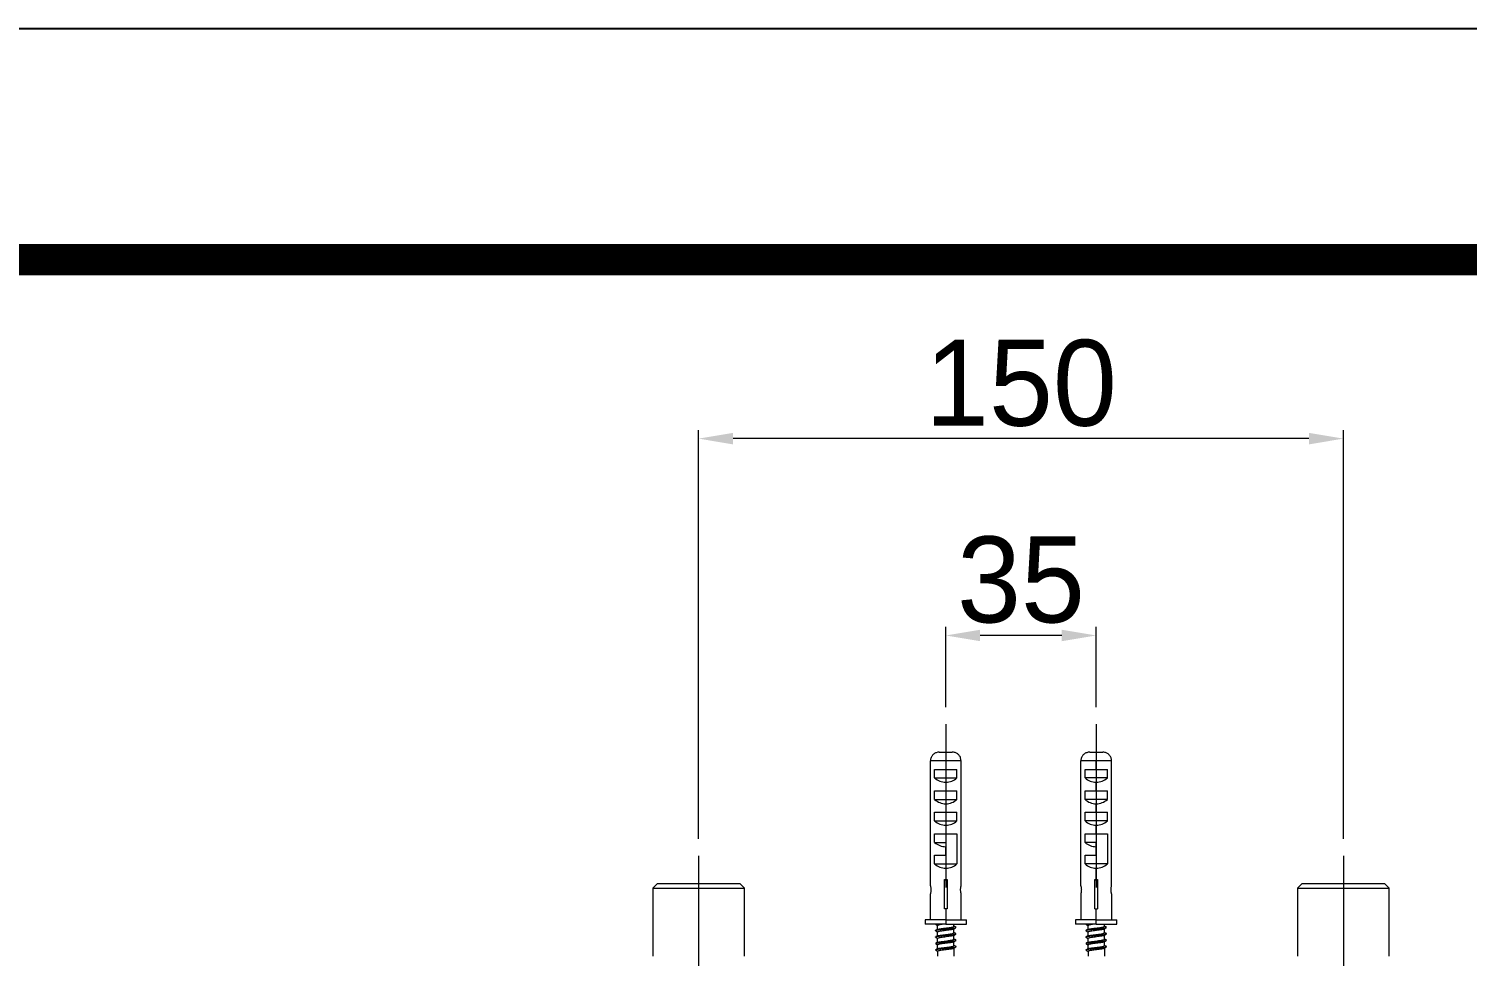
# Model space of a CAD drawing. Extents: x 8047 to 11207, y 0 to 2315.
# Drawn here: x 8962.4 to 9297.1, y 2099.1 to 2315 of the extents above; entities that cross this region are included whole.
import ezdxf

# ---------------------------------------------------------------- set-up
doc = ezdxf.new("R2010")
doc.units = 0
doc.header["$LTSCALE"] = 10
doc.header["$MEASUREMENT"] = 0
doc.header["$PDMODE"] = 3
doc.header["$PDSIZE"] = -10
doc.linetypes.add('CENTER2', pattern=[28.575, 19.05, -3.175, 3.175, -3.175])
doc.layers.get('0').update_dxf_attribs({"linetype": 'CONTINUOUS'})
doc.layers.get('DEFPOINTS').update_dxf_attribs({"linetype": 'CONTINUOUS'})
doc.layers.add('1', color=7, linetype='CONTINUOUS', true_color=0xffffff)
doc.layers.add('Cneter', color=1, linetype='CENTER2', lineweight=13)
doc.styles.add('Daelim Dimension', font='')
doc.styles.get('Daelim Dimension').set_extended_font_data('나눔고딕')
doc.dimstyles.new('DEFAULT', dxfattribs={"dimscale": 2, "dimtxt": 2, "dimasz": 2, "dimexe": 0, "dimexo": 2, "dimgap": 1, "dimtad": 1, "dimdec": 1, "dimzin": 9, "dimdsep": 46, "dimtxsty": 'Daelim Dimension', "dimcen": 0.5, "dimclrd": 252, "dimclre": 252, "dimclrt": 3, "dimadec": 1, "dimazin": 0, "dimtfac": 1, "dimtdec": 1, "dimtix": 1, "dimtmove": 0, "dimatfit": 3, "dimfxl": 1, "dimtolj": 1, "dimtzin": 1, "dimlwd": 9, "dimlwe": 9, "dimarcsym": 0})

# ---------------------------------------------------------------- blocks, each defined once
blk = doc.blocks.new('*D9')
at = {"color": 5, "lineweight": 9, "ltscale": 0.5, "transparency": 16777216}
for p, q in [((9175.75, 2157.14), (9175.75, 2175.81)), ((9210.75, 2157.14), (9210.75, 2175.81)), ((9202.75, 2173.81), (9183.75, 2173.81))]:
    blk.add_line(p, q, dxfattribs=at)
at = {"color": 5, "ltscale": 0.5, "transparency": 16777216}
for points in [[(9183.75, 2175.14), (9183.75, 2172.47), (9175.75, 2173.81)], [(9202.75, 2175.14), (9202.75, 2172.47), (9210.75, 2173.81)]]:
    blk.add_solid(points, dxfattribs=at)
at = {"layer": 'DEFPOINTS', "color": 0, "ltscale": 0.5, "transparency": 16777216}
for p in [(9175.75, 2173.81), (9175.75, 2153.14), (9210.75, 2153.14)]:
    blk.add_point(p, dxfattribs=at)
at = {"color": 7, "ltscale": 0.5, "transparency": 16777216, "insert": (9193.25, 2186.71), "char_height": 20, "attachment_point": 5, "style": 'Daelim Dimension'}
blk.add_mtext('\\A1;35', dxfattribs=at)
blk = doc.blocks.new('*D10')
at = {"color": 5, "lineweight": 9, "ltscale": 0.5, "transparency": 16777216}
for p, q in [((9118.25, 2126.49), (9118.25, 2221.63)), ((9260.25, 2219.63), (9126.25, 2219.63)), ((9268.25, 2126.49), (9268.25, 2221.63))]:
    blk.add_line(p, q, dxfattribs=at)
at = {"color": 5, "ltscale": 0.5, "transparency": 16777216}
for points in [[(9126.25, 2220.96), (9126.25, 2218.29), (9118.25, 2219.63)], [(9260.25, 2220.96), (9260.25, 2218.29), (9268.25, 2219.63)]]:
    blk.add_solid(points, dxfattribs=at)
at = {"layer": 'DEFPOINTS', "color": 0, "ltscale": 0.5, "transparency": 16777216}
for p in [(9118.25, 2219.63), (9118.25, 2122.49), (9268.25, 2122.49)]:
    blk.add_point(p, dxfattribs=at)
at = {"color": 7, "lineweight": 9, "ltscale": 0.5, "transparency": 16777216, "insert": (9193.25, 2232.49), "char_height": 20, "attachment_point": 5, "style": 'Daelim Dimension'}
blk.add_mtext('\\A1;150', dxfattribs=at)

msp = doc.modelspace()

# ---------------------------------------------------------------- linework, layer by layer
at = {"ltscale": 0.5}
msp.add_lwpolyline([(8047.42, 0), (11206.94, 0), (11206.94, 2315.04), (8047.42, 2315.04)], close=True, dxfattribs=at)
at = {"color": 5, "linetype": 'ByBlock', "lineweight": 200, "const_width": 7.28}
msp.add_lwpolyline([(8098.22, 99.13), (11155.82, 99.13), (11155.82, 2261.29), (8098.22, 2261.29)], close=True, dxfattribs=at)
at = {"layer": '1', "color": 7, "linetype": 'Continuous', "lineweight": 18}
for p, q in [((9174.23, 2146.64), (9177.27, 2146.64)), ((9209.23, 2146.64), (9212.27, 2146.64)), ((9172.18, 2115.5), (9172.18, 2144.64)), ((9173.16, 2142.64), (9175.75, 2142.64)), ((9173.16, 2140.64), (9173.16, 2142.64)), ((9175.75, 2142.64), (9178.34, 2142.64)), ((9178.34, 2140.64), (9178.34, 2142.64)), ((9179.31, 2115.5), (9179.31, 2144.64)), ((9207.18, 2115.5), (9207.18, 2144.64)), ((9208.16, 2142.64), (9210.75, 2142.64)), ((9208.16, 2140.64), (9208.16, 2142.64)), ((9210.75, 2142.64), (9213.34, 2142.64)), ((9213.34, 2140.64), (9213.34, 2142.64)), ((9214.31, 2115.5), (9214.31, 2144.64)), ((9173.16, 2140.64), (9178.34, 2140.64)), ((9213.34, 2140.64), (9208.16, 2140.64)), ((9173.16, 2137.64), (9175.75, 2137.64)), ((9173.16, 2135.64), (9173.16, 2137.64)), ((9173.16, 2135.64), (9178.34, 2135.64)), ((9175.75, 2137.64), (9178.34, 2137.64)), ((9178.34, 2135.64), (9178.34, 2137.64)), ((9208.16, 2137.64), (9210.75, 2137.64)), ((9208.16, 2135.64), (9208.16, 2137.64)), ((9213.34, 2135.64), (9208.16, 2135.64)), ((9210.75, 2137.64), (9213.34, 2137.64)), ((9213.34, 2135.64), (9213.34, 2137.64)), ((9173.16, 2132.64), (9175.75, 2132.64)), ((9173.16, 2130.64), (9173.16, 2132.64)), ((9175.75, 2132.64), (9178.34, 2132.64)), ((9178.34, 2130.64), (9178.34, 2132.64)), ((9208.16, 2132.64), (9210.75, 2132.64)), ((9208.16, 2130.64), (9208.16, 2132.64)), ((9210.75, 2132.64), (9213.34, 2132.64)), ((9213.34, 2130.64), (9213.34, 2132.64)), ((9173.16, 2130.64), (9178.34, 2130.64)), ((9213.34, 2130.64), (9208.16, 2130.64)), ((9173.16, 2127.64), (9175.75, 2127.64)), ((9173.16, 2125.64), (9173.16, 2127.64)), ((9173.16, 2125.64), (9175.75, 2125.64)), ((9175.75, 2127.64), (9178.34, 2127.64)), ((9175.75, 2125.64), (9175.75, 2124.64)), ((9178.34, 2127.64), (9178.34, 2120.64)), ((9208.16, 2127.64), (9210.75, 2127.64)), ((9208.16, 2125.64), (9208.16, 2127.64)), ((9210.75, 2125.64), (9208.16, 2125.64)), ((9210.75, 2127.64), (9213.34, 2127.64)), ((9210.75, 2124.64), (9210.75, 2125.64)), ((9213.34, 2127.64), (9213.34, 2120.64)), ((9173.16, 2122.64), (9175.75, 2122.64)), ((9173.16, 2120.64), (9173.16, 2122.64)), ((9175.75, 2122.64), (9175.75, 2124.64)), ((9208.16, 2122.64), (9210.75, 2122.64)), ((9208.16, 2120.64), (9208.16, 2122.64)), ((9210.75, 2122.64), (9210.75, 2124.64)), ((9173.16, 2120.64), (9178.34, 2120.64)), ((9213.34, 2120.64), (9208.16, 2120.64)), ((9108.6, 2115.99), (9107.6, 2114.99)), ((9127.9, 2115.99), (9108.6, 2115.99)), ((9128.9, 2114.99), (9127.9, 2115.99)), ((9175.45, 2110.14), (9175.45, 2117.01)), ((9176.05, 2117.01), (9176.05, 2110.14)), ((9210.45, 2110.14), (9210.45, 2117.01)), ((9211.05, 2117.01), (9211.05, 2110.14)), ((9258.6, 2115.99), (9257.6, 2114.99)), ((9277.9, 2115.99), (9258.6, 2115.99)), ((9278.9, 2114.99), (9277.9, 2115.99)), ((9107.6, 2114.99), (9107.6, 2099.14)), ((9107.6, 2114.99), (9118.25, 2114.99)), ((9118.25, 2114.99), (9128.9, 2114.99)), ((9128.9, 2099.14), (9128.9, 2114.99)), ((9172.15, 2113.65), (9172.15, 2107.64)), ((9179.35, 2107.64), (9179.35, 2113.65)), ((9207.15, 2113.65), (9207.15, 2107.64)), ((9214.35, 2107.64), (9214.35, 2113.65)), ((9257.6, 2114.99), (9257.6, 2099.14)), ((9257.6, 2114.99), (9268.25, 2114.99)), ((9268.25, 2114.99), (9278.9, 2114.99)), ((9278.9, 2099.14), (9278.9, 2114.99)), ((9176.05, 2110.14), (9175.45, 2110.14)), ((9210.45, 2110.14), (9211.05, 2110.14)), ((9170.95, 2107.64), (9170.95, 2106.64)), ((9175.75, 2107.64), (9170.95, 2107.64)), ((9175.75, 2106.64), (9170.95, 2106.64)), ((9173.86, 2105.36), (9173.86, 2106.27)), ((9175.75, 2107.64), (9180.55, 2107.64)), ((9175.75, 2106.64), (9180.55, 2106.64)), ((9177.64, 2106.07), (9177.64, 2106.64)), ((9177.64, 2104.57), (9177.64, 2105.52)), ((9180.55, 2106.64), (9180.55, 2107.64)), ((9205.95, 2107.64), (9205.95, 2106.64)), ((9210.75, 2107.64), (9205.95, 2107.64)), ((9210.75, 2106.64), (9205.95, 2106.64)), ((9208.86, 2105.36), (9208.86, 2106.27)), ((9210.75, 2107.64), (9215.55, 2107.64)), ((9210.75, 2106.64), (9215.55, 2106.64)), ((9212.64, 2106.07), (9212.64, 2106.64)), ((9212.64, 2104.57), (9212.64, 2105.52)), ((9215.55, 2106.64), (9215.55, 2107.64)), ((9173.86, 2103.86), (9173.86, 2104.77)), ((9173.86, 2102.36), (9173.86, 2103.27)), ((9173.86, 2100.85), (9173.86, 2101.77)), ((9177.64, 2103.07), (9177.64, 2104.02)), ((9177.64, 2101.57), (9177.64, 2102.52)), ((9208.86, 2103.86), (9208.86, 2104.77)), ((9208.86, 2102.36), (9208.86, 2103.27)), ((9208.86, 2100.85), (9208.86, 2101.77)), ((9212.64, 2103.07), (9212.64, 2104.02)), ((9212.64, 2101.57), (9212.64, 2102.52)), ((9173.86, 2100.27), (9173.86, 2099.14)), ((9177.64, 2101.02), (9177.64, 2099.14)), ((9208.86, 2100.27), (9208.86, 2099.14)), ((9212.64, 2101.02), (9212.64, 2099.14))]:
    msp.add_line(p, q, dxfattribs=at)
at = {"layer": '1', "color": 7, "linetype": 'Continuous', "lineweight": 13}
for p, q in [((9175.75, 2144.64), (9172.18, 2144.64)), ((9179.31, 2144.64), (9175.75, 2144.64)), ((9175.75, 2144.64), (9175.75, 2142.64)), ((9210.75, 2144.64), (9207.18, 2144.64)), ((9214.31, 2144.64), (9210.75, 2144.64)), ((9210.75, 2142.64), (9210.75, 2144.64)), ((9175.75, 2139.64), (9175.75, 2137.64)), ((9210.75, 2137.64), (9210.75, 2139.64)), ((9175.75, 2134.64), (9175.75, 2132.64)), ((9210.75, 2132.64), (9210.75, 2134.64)), ((9175.75, 2129.64), (9175.75, 2127.64)), ((9210.75, 2127.64), (9210.75, 2129.64)), ((9175.75, 2119.64), (9175.75, 2116.94)), ((9210.75, 2116.94), (9210.75, 2119.64)), ((9175.75, 2110.14), (9175.75, 2107.64)), ((9210.75, 2107.64), (9210.75, 2110.14)), ((9175.75, 2107.64), (9175.75, 2106.64)), ((9210.75, 2106.64), (9210.75, 2107.64))]:
    msp.add_line(p, q, dxfattribs=at)
at = {"layer": '1', "color": 7, "linetype": 'Continuous', "lineweight": 18}
for centre, major_axis, start_param, end_param in [((9175.75, 2142.91), (3.6, 0), 3.90924, 4.712389), ((9175.75, 2142.91), (-3.6, 0), 1.570796, 2.373945), ((9210.75, 2142.91), (3.6, 0), 3.90924, 4.712389), ((9210.75, 2142.91), (-3.6, 0), 1.570796, 2.373945), ((9175.75, 2137.91), (-3.6, 0), 0.767648, 1.570796), ((9175.75, 2137.91), (3.6, 0), 4.712389, 5.515538), ((9210.75, 2137.91), (-3.6, 0), 0.767648, 1.570796), ((9210.75, 2137.91), (3.6, 0), 4.712389, 5.515538), ((9175.75, 2132.91), (3.6, 0), 3.90924, 4.712389), ((9175.75, 2132.91), (-3.6, 0), 1.570796, 2.373945), ((9210.75, 2132.91), (3.6, 0), 3.90924, 4.712389), ((9210.75, 2132.91), (-3.6, 0), 1.570796, 2.373945), ((9175.75, 2127.91), (-3.6, 0), 0.767648, 1.570796), ((9210.75, 2127.91), (3.6, 0), 3.90924, 4.712389), ((9175.75, 2122.91), (-3.6, 0), 0.767648, 1.570796), ((9175.75, 2122.91), (-3.6, 0), 1.570796, 2.373945), ((9210.75, 2122.91), (3.6, 0), 3.90924, 4.712389), ((9210.75, 2122.91), (-3.6, 0), 1.570796, 2.373945)]:
    msp.add_ellipse(centre, major_axis=major_axis, ratio=0.909091, start_param=start_param, end_param=end_param, dxfattribs=at)
for points, knots in [([(9174.23, 2146.64), (9173.99, 2146.64), (9173.76, 2146.6), (9173.31, 2146.45), (9173.1, 2146.33), (9172.74, 2146.04), (9172.59, 2145.86), (9172.36, 2145.48), (9172.27, 2145.26), (9172.2, 2144.91), (9172.18, 2144.77), (9172.18, 2144.64)], [0, 0, 0, 0, 0.222179, 0.222179, 0.444896, 0.444896, 0.660359, 0.660359, 0.872339, 0.872339, 1, 1, 1, 1]), ([(9179.31, 2144.64), (9179.31, 2144.86), (9179.28, 2145.08), (9179.13, 2145.5), (9179.02, 2145.7), (9178.74, 2146.05), (9178.57, 2146.2), (9178.19, 2146.44), (9177.98, 2146.53), (9177.6, 2146.62), (9177.43, 2146.64), (9177.27, 2146.64)], [0, 0, 0, 0, 0.210475, 0.210475, 0.420919, 0.420919, 0.631855, 0.631855, 0.844512, 0.844512, 1, 1, 1, 1]), ([(9209.23, 2146.64), (9208.99, 2146.64), (9208.76, 2146.6), (9208.31, 2146.45), (9208.1, 2146.33), (9207.74, 2146.04), (9207.59, 2145.86), (9207.36, 2145.48), (9207.27, 2145.26), (9207.2, 2144.91), (9207.18, 2144.77), (9207.18, 2144.64)], [0, 0, 0, 0, 0.222179, 0.222179, 0.444896, 0.444896, 0.660359, 0.660359, 0.872339, 0.872339, 1, 1, 1, 1]), ([(9214.31, 2144.64), (9214.31, 2144.86), (9214.28, 2145.08), (9214.13, 2145.5), (9214.02, 2145.7), (9213.74, 2146.05), (9213.57, 2146.2), (9213.19, 2146.44), (9212.98, 2146.53), (9212.6, 2146.62), (9212.43, 2146.64), (9212.27, 2146.64)], [0, 0, 0, 0, 0.210475, 0.210475, 0.420919, 0.420919, 0.631855, 0.631855, 0.844512, 0.844512, 1, 1, 1, 1]), ([(9172.18, 2115.5), (9172.2, 2115.45), (9172.21, 2115.37), (9172.25, 2115.2), (9172.26, 2115.1), (9172.28, 2114.89), (9172.29, 2114.78), (9172.29, 2114.56), (9172.29, 2114.45), (9172.27, 2114.24), (9172.26, 2114.14), (9172.23, 2113.96), (9172.21, 2113.88), (9172.18, 2113.75), (9172.17, 2113.7), (9172.15, 2113.65), (9172.15, 2113.64), (9172.15, 2113.64)], [0, 0, 0, 0, 0.130372, 0.130372, 0.260778, 0.260778, 0.390104, 0.390104, 0.5147, 0.5147, 0.638474, 0.638474, 0.766412, 0.766412, 0.897176, 0.897176, 1, 1, 1, 1]), ([(9179.35, 2113.64), (9179.35, 2113.64), (9179.35, 2113.64), (9179.35, 2113.65), (9179.34, 2113.67), (9179.32, 2113.75), (9179.3, 2113.81), (9179.27, 2113.96), (9179.26, 2114.04), (9179.23, 2114.24), (9179.22, 2114.35), (9179.21, 2114.57), (9179.21, 2114.68), (9179.22, 2114.9), (9179.23, 2115), (9179.25, 2115.2), (9179.27, 2115.28), (9179.29, 2115.41), (9179.3, 2115.46), (9179.31, 2115.5)], [0, 0, 0, 0, 0.025111, 0.025111, 0.149041, 0.149041, 0.273737, 0.273737, 0.402646, 0.402646, 0.533133, 0.533133, 0.659652, 0.659652, 0.782891, 0.782891, 0.908576, 0.908576, 1, 1, 1, 1]), ([(9207.18, 2115.5), (9207.2, 2115.45), (9207.21, 2115.37), (9207.25, 2115.2), (9207.26, 2115.1), (9207.28, 2114.89), (9207.29, 2114.78), (9207.29, 2114.56), (9207.29, 2114.45), (9207.27, 2114.24), (9207.26, 2114.14), (9207.23, 2113.96), (9207.21, 2113.88), (9207.18, 2113.75), (9207.17, 2113.7), (9207.15, 2113.65), (9207.15, 2113.64), (9207.15, 2113.64)], [0, 0, 0, 0, 0.130372, 0.130372, 0.260778, 0.260778, 0.390104, 0.390104, 0.5147, 0.5147, 0.638474, 0.638474, 0.766412, 0.766412, 0.897176, 0.897176, 1, 1, 1, 1]), ([(9214.35, 2113.64), (9214.35, 2113.64), (9214.35, 2113.64), (9214.35, 2113.65), (9214.34, 2113.67), (9214.32, 2113.75), (9214.3, 2113.81), (9214.27, 2113.96), (9214.26, 2114.04), (9214.23, 2114.24), (9214.22, 2114.35), (9214.21, 2114.57), (9214.21, 2114.68), (9214.22, 2114.9), (9214.23, 2115), (9214.25, 2115.2), (9214.27, 2115.28), (9214.29, 2115.41), (9214.3, 2115.46), (9214.31, 2115.5)], [0, 0, 0, 0, 0.025111, 0.025111, 0.149041, 0.149041, 0.273737, 0.273737, 0.402646, 0.402646, 0.533133, 0.533133, 0.659652, 0.659652, 0.782891, 0.782891, 0.908576, 0.908576, 1, 1, 1, 1]), ([(9173.38, 2105.08), (9173.33, 2105.11), (9173.37, 2105.2), (9174.05, 2105.32), (9174.85, 2105.4), (9175.19, 2105.44)], [0, 0, 0, 0, 0.272869, 0.704067, 1, 1, 1, 1]), ([(9175.68, 2106.64), (9175.62, 2106.63), (9175.56, 2106.62), (9175.29, 2106.59), (9175.08, 2106.56), (9174.7, 2106.51), (9174.53, 2106.48), (9174.24, 2106.43), (9174.11, 2106.4), (9173.94, 2106.35), (9173.88, 2106.32), (9173.86, 2106.28), (9173.86, 2106.28), (9173.86, 2106.27)], [0, 0, 0, 0, 0.059501, 0.059501, 0.281485, 0.281485, 0.503475, 0.503475, 0.725475, 0.725475, 0.947454, 0.947454, 1, 1, 1, 1]), ([(9175.31, 2105.09), (9175.1, 2105.06), (9174.9, 2105.04), (9174.54, 2104.98), (9174.38, 2104.96), (9174.12, 2104.9), (9174.02, 2104.87), (9173.89, 2104.82), (9173.86, 2104.8), (9173.86, 2104.77)], [0, 0, 0, 0, 0.254461, 0.254461, 0.508979, 0.508979, 0.763453, 0.763453, 1, 1, 1, 1]), ([(9173.95, 2105.4), (9173.96, 2105.4), (9173.96, 2105.4), (9174.04, 2105.43), (9174.15, 2105.46), (9174.41, 2105.51), (9174.58, 2105.54), (9174.93, 2105.59), (9175.12, 2105.62), (9175.31, 2105.64)], [0, 0, 0, 0, 0.030105, 0.030105, 0.361256, 0.361256, 0.692357, 0.692357, 1, 1, 1, 1]), ([(9175.19, 2105.44), (9175.54, 2105.47), (9176.43, 2105.56), (9177.62, 2105.69), (9178.04, 2105.78), (9178.12, 2105.83)], [0, 0, 0, 0, 0.268829, 0.660533, 1, 1, 1, 1]), ([(9175.31, 2105.64), (9175.52, 2105.67), (9175.74, 2105.7), (9176.16, 2105.75), (9176.37, 2105.78), (9176.76, 2105.83), (9176.93, 2105.86), (9177.24, 2105.91), (9177.36, 2105.94), (9177.55, 2105.99), (9177.61, 2106.02), (9177.63, 2106.06), (9177.64, 2106.06), (9177.64, 2106.07)], [0, 0, 0, 0, 0.188476, 0.188476, 0.376983, 0.376983, 0.565472, 0.565472, 0.753985, 0.753985, 0.942472, 0.942472, 1, 1, 1, 1]), ([(9177.6, 2105.48), (9177.59, 2105.46), (9177.56, 2105.45), (9177.46, 2105.41), (9177.35, 2105.39), (9177.08, 2105.33), (9176.92, 2105.31), (9176.56, 2105.25), (9176.35, 2105.22), (9175.94, 2105.17), (9175.72, 2105.14), (9175.44, 2105.11), (9175.37, 2105.1), (9175.31, 2105.09)], [0, 0, 0, 0, 0.09432, 0.09432, 0.304658, 0.304658, 0.515055, 0.515055, 0.725384, 0.725384, 0.935787, 0.935787, 1, 1, 1, 1]), ([(9208.38, 2105.08), (9208.33, 2105.11), (9208.37, 2105.2), (9209.05, 2105.32), (9209.85, 2105.4), (9210.19, 2105.44)], [0, 0, 0, 0, 0.272869, 0.704067, 1, 1, 1, 1]), ([(9210.68, 2106.64), (9210.62, 2106.63), (9210.56, 2106.62), (9210.29, 2106.59), (9210.08, 2106.56), (9209.7, 2106.51), (9209.53, 2106.48), (9209.24, 2106.43), (9209.11, 2106.4), (9208.94, 2106.35), (9208.88, 2106.32), (9208.86, 2106.28), (9208.86, 2106.28), (9208.86, 2106.27)], [0, 0, 0, 0, 0.059501, 0.059501, 0.281485, 0.281485, 0.503475, 0.503475, 0.725475, 0.725475, 0.947454, 0.947454, 1, 1, 1, 1]), ([(9210.31, 2105.09), (9210.1, 2105.06), (9209.9, 2105.04), (9209.54, 2104.98), (9209.38, 2104.96), (9209.12, 2104.9), (9209.02, 2104.87), (9208.89, 2104.82), (9208.86, 2104.8), (9208.86, 2104.77)], [0, 0, 0, 0, 0.254461, 0.254461, 0.508979, 0.508979, 0.763453, 0.763453, 1, 1, 1, 1]), ([(9208.95, 2105.4), (9208.96, 2105.4), (9208.96, 2105.4), (9209.04, 2105.43), (9209.15, 2105.46), (9209.41, 2105.51), (9209.58, 2105.54), (9209.93, 2105.59), (9210.12, 2105.62), (9210.31, 2105.64)], [0, 0, 0, 0, 0.030105, 0.030105, 0.361256, 0.361256, 0.692357, 0.692357, 1, 1, 1, 1]), ([(9210.19, 2105.44), (9210.54, 2105.47), (9211.43, 2105.56), (9212.62, 2105.69), (9213.04, 2105.78), (9213.12, 2105.83)], [0, 0, 0, 0, 0.268829, 0.660533, 1, 1, 1, 1]), ([(9210.31, 2105.64), (9210.52, 2105.67), (9210.74, 2105.7), (9211.16, 2105.75), (9211.37, 2105.78), (9211.76, 2105.83), (9211.93, 2105.86), (9212.24, 2105.91), (9212.36, 2105.94), (9212.55, 2105.99), (9212.61, 2106.02), (9212.63, 2106.06), (9212.64, 2106.06), (9212.64, 2106.07)], [0, 0, 0, 0, 0.188476, 0.188476, 0.376983, 0.376983, 0.565472, 0.565472, 0.753985, 0.753985, 0.942472, 0.942472, 1, 1, 1, 1]), ([(9212.6, 2105.48), (9212.59, 2105.46), (9212.56, 2105.45), (9212.46, 2105.41), (9212.35, 2105.39), (9212.08, 2105.33), (9211.92, 2105.31), (9211.56, 2105.25), (9211.35, 2105.22), (9210.94, 2105.17), (9210.72, 2105.14), (9210.44, 2105.11), (9210.37, 2105.1), (9210.31, 2105.09)], [0, 0, 0, 0, 0.09432, 0.09432, 0.304658, 0.304658, 0.515055, 0.515055, 0.725384, 0.725384, 0.935787, 0.935787, 1, 1, 1, 1]), ([(9173.38, 2102.08), (9173.36, 2102.09), (9173.35, 2102.1), (9173.35, 2102.12), (9173.35, 2102.12)], [0, 0, 0, 0, 0.574011, 1, 1, 1, 1]), ([(9173.43, 2103.68), (9173.53, 2103.72), (9173.98, 2103.81), (9175.28, 2103.95), (9176.89, 2104.1), (9178.04, 2104.26), (9178.21, 2104.37), (9178.08, 2104.42), (9178.07, 2104.43)], [0, 0, 0, 0, 0.152693, 0.357492, 0.56229, 0.767088, 0.971887, 1, 1, 1, 1]), ([(9173.43, 2102.18), (9173.5, 2102.21), (9173.83, 2102.28), (9174.9, 2102.41), (9176.53, 2102.57), (9177.84, 2102.72), (9178.22, 2102.84), (9178.12, 2102.91), (9178.07, 2102.93)], [0, 0, 0, 0, 0.10499, 0.309747, 0.514505, 0.719262, 0.924019, 1, 1, 1, 1]), ([(9177.61, 2103.98), (9177.59, 2103.97), (9177.56, 2103.95), (9177.46, 2103.91), (9177.35, 2103.89), (9177.08, 2103.83), (9176.92, 2103.8), (9176.56, 2103.75), (9176.35, 2103.72), (9175.94, 2103.67), (9175.72, 2103.64), (9175.29, 2103.59), (9175.08, 2103.56), (9174.7, 2103.51), (9174.53, 2103.48), (9174.23, 2103.43), (9174.11, 2103.4), (9173.94, 2103.35), (9173.88, 2103.32), (9173.86, 2103.28), (9173.86, 2103.28), (9173.86, 2103.27)], [0, 0, 0, 0, 0.054084, 0.054084, 0.168931, 0.168931, 0.283771, 0.283771, 0.398626, 0.398626, 0.513461, 0.513461, 0.628324, 0.628324, 0.743155, 0.743155, 0.858022, 0.858022, 0.97285, 0.97285, 1, 1, 1, 1]), ([(9177.61, 2102.48), (9177.59, 2102.47), (9177.56, 2102.45), (9177.46, 2102.41), (9177.35, 2102.39), (9177.08, 2102.33), (9176.92, 2102.31), (9176.56, 2102.25), (9176.35, 2102.22), (9175.94, 2102.17), (9175.72, 2102.14), (9175.29, 2102.09), (9175.08, 2102.06), (9174.7, 2102.01), (9174.53, 2101.98), (9174.24, 2101.93), (9174.11, 2101.9), (9173.94, 2101.85), (9173.88, 2101.82), (9173.86, 2101.78), (9173.86, 2101.78), (9173.86, 2101.77)], [0, 0, 0, 0, 0.054868, 0.054868, 0.169599, 0.169599, 0.284364, 0.284364, 0.399096, 0.399096, 0.513857, 0.513857, 0.628593, 0.628593, 0.743348, 0.743348, 0.85809, 0.85809, 0.972839, 0.972839, 1, 1, 1, 1]), ([(9173.95, 2103.9), (9173.96, 2103.9), (9173.96, 2103.9), (9174.04, 2103.93), (9174.15, 2103.96), (9174.41, 2104.01), (9174.58, 2104.04), (9174.94, 2104.09), (9175.15, 2104.12), (9175.56, 2104.17), (9175.78, 2104.2), (9176.2, 2104.26), (9176.41, 2104.28), (9176.79, 2104.34), (9176.97, 2104.36), (9177.26, 2104.42), (9177.39, 2104.45), (9177.56, 2104.5), (9177.61, 2104.53), (9177.64, 2104.56), (9177.64, 2104.57), (9177.64, 2104.57)], [0, 0, 0, 0, 0.011256, 0.011256, 0.131301, 0.131301, 0.251361, 0.251361, 0.371404, 0.371404, 0.491467, 0.491467, 0.611508, 0.611508, 0.731571, 0.731571, 0.85161, 0.85161, 0.971672, 0.971672, 1, 1, 1, 1]), ([(9173.95, 2102.4), (9173.95, 2102.4), (9173.96, 2102.4), (9174.04, 2102.43), (9174.15, 2102.46), (9174.41, 2102.51), (9174.58, 2102.54), (9174.94, 2102.59), (9175.15, 2102.62), (9175.56, 2102.67), (9175.78, 2102.7), (9176.2, 2102.76), (9176.41, 2102.78), (9176.79, 2102.84), (9176.97, 2102.86), (9177.26, 2102.92), (9177.39, 2102.95), (9177.56, 2103), (9177.61, 2103.03), (9177.64, 2103.06), (9177.64, 2103.07), (9177.64, 2103.07)], [0, 0, 0, 0, 0.012148, 0.012148, 0.132076, 0.132076, 0.252025, 0.252025, 0.371955, 0.371955, 0.491901, 0.491901, 0.611835, 0.611835, 0.731777, 0.731777, 0.851716, 0.851716, 0.971654, 0.971654, 1, 1, 1, 1]), ([(9208.38, 2102.08), (9208.36, 2102.09), (9208.35, 2102.1), (9208.35, 2102.12), (9208.35, 2102.12)], [0, 0, 0, 0, 0.574011, 1, 1, 1, 1]), ([(9208.43, 2103.68), (9208.53, 2103.72), (9208.98, 2103.81), (9210.28, 2103.95), (9211.89, 2104.1), (9212.85, 2104.23), (9213.08, 2104.31), (9213.12, 2104.33)], [0, 0, 0, 0, 0.176141, 0.412388, 0.648636, 0.884883, 1, 1, 1, 1]), ([(9208.43, 2102.18), (9208.5, 2102.21), (9208.83, 2102.28), (9209.9, 2102.41), (9211.53, 2102.57), (9212.84, 2102.72), (9213.22, 2102.84), (9213.12, 2102.91), (9213.07, 2102.93)], [0, 0, 0, 0, 0.10499, 0.309747, 0.514505, 0.719262, 0.924019, 1, 1, 1, 1]), ([(9212.61, 2103.98), (9212.59, 2103.97), (9212.56, 2103.95), (9212.46, 2103.91), (9212.35, 2103.89), (9212.08, 2103.83), (9211.92, 2103.8), (9211.56, 2103.75), (9211.35, 2103.72), (9210.94, 2103.67), (9210.72, 2103.64), (9210.29, 2103.59), (9210.08, 2103.56), (9209.7, 2103.51), (9209.53, 2103.48), (9209.23, 2103.43), (9209.11, 2103.4), (9208.94, 2103.35), (9208.88, 2103.32), (9208.86, 2103.28), (9208.86, 2103.28), (9208.86, 2103.27)], [0, 0, 0, 0, 0.054084, 0.054084, 0.168931, 0.168931, 0.283771, 0.283771, 0.398626, 0.398626, 0.513461, 0.513461, 0.628324, 0.628324, 0.743155, 0.743155, 0.858022, 0.858022, 0.97285, 0.97285, 1, 1, 1, 1]), ([(9212.61, 2102.48), (9212.59, 2102.47), (9212.56, 2102.45), (9212.46, 2102.41), (9212.35, 2102.39), (9212.08, 2102.33), (9211.92, 2102.31), (9211.56, 2102.25), (9211.35, 2102.22), (9210.94, 2102.17), (9210.72, 2102.14), (9210.29, 2102.09), (9210.08, 2102.06), (9209.7, 2102.01), (9209.53, 2101.98), (9209.24, 2101.93), (9209.11, 2101.9), (9208.94, 2101.85), (9208.88, 2101.82), (9208.86, 2101.78), (9208.86, 2101.78), (9208.86, 2101.77)], [0, 0, 0, 0, 0.054868, 0.054868, 0.169599, 0.169599, 0.284364, 0.284364, 0.399096, 0.399096, 0.513857, 0.513857, 0.628593, 0.628593, 0.743348, 0.743348, 0.85809, 0.85809, 0.972839, 0.972839, 1, 1, 1, 1]), ([(9208.95, 2103.9), (9208.96, 2103.9), (9208.96, 2103.9), (9209.04, 2103.93), (9209.15, 2103.96), (9209.41, 2104.01), (9209.58, 2104.04), (9209.94, 2104.09), (9210.15, 2104.12), (9210.56, 2104.17), (9210.78, 2104.2), (9211.2, 2104.26), (9211.41, 2104.28), (9211.79, 2104.34), (9211.97, 2104.36), (9212.26, 2104.42), (9212.39, 2104.45), (9212.56, 2104.5), (9212.61, 2104.53), (9212.64, 2104.56), (9212.64, 2104.57), (9212.64, 2104.57)], [0, 0, 0, 0, 0.011256, 0.011256, 0.131301, 0.131301, 0.251361, 0.251361, 0.371404, 0.371404, 0.491467, 0.491467, 0.611508, 0.611508, 0.731571, 0.731571, 0.85161, 0.85161, 0.971672, 0.971672, 1, 1, 1, 1]), ([(9208.95, 2102.4), (9208.95, 2102.4), (9208.96, 2102.4), (9209.04, 2102.43), (9209.15, 2102.46), (9209.41, 2102.51), (9209.58, 2102.54), (9209.94, 2102.59), (9210.15, 2102.62), (9210.56, 2102.67), (9210.78, 2102.7), (9211.2, 2102.76), (9211.41, 2102.78), (9211.79, 2102.84), (9211.97, 2102.86), (9212.26, 2102.92), (9212.39, 2102.95), (9212.56, 2103), (9212.61, 2103.03), (9212.64, 2103.06), (9212.64, 2103.07), (9212.64, 2103.07)], [0, 0, 0, 0, 0.012148, 0.012148, 0.132076, 0.132076, 0.252025, 0.252025, 0.371955, 0.371955, 0.491901, 0.491901, 0.611835, 0.611835, 0.731777, 0.731777, 0.851716, 0.851716, 0.971654, 0.971654, 1, 1, 1, 1]), ([(9213.14, 2104.38), (9213.14, 2104.39), (9213.12, 2104.41), (9213.08, 2104.42), (9213.07, 2104.43)], [0, 0, 0, 0, 0.561759, 1, 1, 1, 1]), ([(9173.35, 2100.62), (9173.35, 2100.65), (9173.54, 2100.74), (9174.55, 2100.88), (9176.15, 2101.03), (9177.6, 2101.18), (9178.21, 2101.32), (9178.15, 2101.4), (9178.07, 2101.43)], [0, 0, 0, 0, 0.129731, 0.31876, 0.507788, 0.696817, 0.885845, 1, 1, 1, 1]), ([(9173.86, 2100.82), (9173.86, 2100.85), (9173.9, 2100.88), (9174.04, 2100.93), (9174.15, 2100.96), (9174.41, 2101.01), (9174.58, 2101.04), (9174.94, 2101.09), (9175.15, 2101.12), (9175.56, 2101.17), (9175.78, 2101.2), (9176.2, 2101.26), (9176.41, 2101.28), (9176.79, 2101.34), (9176.97, 2101.36), (9177.26, 2101.42), (9177.39, 2101.44), (9177.56, 2101.5), (9177.61, 2101.53), (9177.64, 2101.56), (9177.64, 2101.57), (9177.64, 2101.57)], [0, 0, 0, 0, 0.108259, 0.108259, 0.216535, 0.216535, 0.324802, 0.324802, 0.433082, 0.433082, 0.541347, 0.541347, 0.649629, 0.649629, 0.757892, 0.757892, 0.866175, 0.866175, 0.974436, 0.974436, 1, 1, 1, 1]), ([(9177.61, 2100.98), (9177.59, 2100.97), (9177.56, 2100.95), (9177.46, 2100.91), (9177.35, 2100.89), (9177.08, 2100.83), (9176.92, 2100.8), (9176.56, 2100.75), (9176.35, 2100.72), (9175.94, 2100.67), (9175.72, 2100.64), (9175.29, 2100.59), (9175.08, 2100.56), (9174.7, 2100.51), (9174.53, 2100.48), (9174.23, 2100.43), (9174.11, 2100.4), (9173.94, 2100.34), (9173.88, 2100.32), (9173.86, 2100.28), (9173.86, 2100.28), (9173.86, 2100.27)], [0, 0, 0, 0, 0.054637, 0.054637, 0.169412, 0.169412, 0.284203, 0.284203, 0.398973, 0.398973, 0.513772, 0.513772, 0.628539, 0.628539, 0.743342, 0.743342, 0.858104, 0.858104, 0.972907, 0.972907, 1, 1, 1, 1]), ([(9208.35, 2100.62), (9208.35, 2100.65), (9208.54, 2100.74), (9209.55, 2100.88), (9211.15, 2101.03), (9212.6, 2101.18), (9213.21, 2101.32), (9213.15, 2101.4), (9213.07, 2101.43)], [0, 0, 0, 0, 0.129731, 0.31876, 0.507788, 0.696817, 0.885845, 1, 1, 1, 1]), ([(9208.86, 2100.82), (9208.86, 2100.85), (9208.9, 2100.88), (9209.04, 2100.93), (9209.15, 2100.96), (9209.41, 2101.01), (9209.58, 2101.04), (9209.94, 2101.09), (9210.15, 2101.12), (9210.56, 2101.17), (9210.78, 2101.2), (9211.2, 2101.26), (9211.41, 2101.28), (9211.79, 2101.34), (9211.97, 2101.36), (9212.26, 2101.42), (9212.39, 2101.44), (9212.56, 2101.5), (9212.61, 2101.53), (9212.64, 2101.56), (9212.64, 2101.57), (9212.64, 2101.57)], [0, 0, 0, 0, 0.108259, 0.108259, 0.216535, 0.216535, 0.324802, 0.324802, 0.433082, 0.433082, 0.541347, 0.541347, 0.649629, 0.649629, 0.757892, 0.757892, 0.866175, 0.866175, 0.974436, 0.974436, 1, 1, 1, 1]), ([(9212.61, 2100.98), (9212.59, 2100.97), (9212.56, 2100.95), (9212.46, 2100.91), (9212.35, 2100.89), (9212.08, 2100.83), (9211.92, 2100.8), (9211.56, 2100.75), (9211.35, 2100.72), (9210.94, 2100.67), (9210.72, 2100.64), (9210.29, 2100.59), (9210.08, 2100.56), (9209.7, 2100.51), (9209.53, 2100.48), (9209.23, 2100.43), (9209.11, 2100.4), (9208.94, 2100.34), (9208.88, 2100.32), (9208.86, 2100.28), (9208.86, 2100.28), (9208.86, 2100.27)], [0, 0, 0, 0, 0.054637, 0.054637, 0.169412, 0.169412, 0.284203, 0.284203, 0.398973, 0.398973, 0.513772, 0.513772, 0.628539, 0.628539, 0.743342, 0.743342, 0.858104, 0.858104, 0.972907, 0.972907, 1, 1, 1, 1])]:
    msp.add_open_spline(points, degree=3, knots=knots, dxfattribs=at)
for points, degree in [([(9175.45, 2117.01), (9175.5, 2116.99), (9175.6, 2116.95), (9175.7, 2116.94), (9175.75, 2116.94)], 3), ([(9175.75, 2116.94), (9175.8, 2116.94), (9175.9, 2116.95), (9176, 2116.99), (9176.05, 2117.01)], 3), ([(9210.45, 2117.01), (9210.5, 2116.99), (9210.6, 2116.95), (9210.7, 2116.94), (9210.75, 2116.94)], 3), ([(9210.75, 2116.94), (9210.8, 2116.94), (9210.9, 2116.95), (9211, 2116.99), (9211.05, 2117.01)], 3), ([(9173.37, 2106.58), (9173.62, 2106.42), (9173.86, 2106.25)], 2), ([(9173.37, 2105.09), (9173.62, 2104.92), (9173.86, 2104.75)], 2), ([(9173.96, 2105.4), (9173.69, 2105.29), (9173.42, 2105.18)], 2), ([(9175.31, 2105.64), (9175.27, 2105.57), (9175.23, 2105.51), (9175.19, 2105.44)], 3), ([(9175.19, 2105.44), (9175.23, 2105.32), (9175.27, 2105.21), (9175.31, 2105.09)], 3), ([(9177.6, 2105.47), (9177.86, 2105.65), (9178.12, 2105.83)], 2), ([(9178.08, 2105.93), (9177.86, 2106.02), (9177.64, 2106.11)], 2), ([(9178.14, 2105.89), (9178.13, 2105.9), (9178.1, 2105.92), (9178.07, 2105.93)], 3), ([(9208.37, 2106.58), (9208.62, 2106.42), (9208.86, 2106.25)], 2), ([(9208.37, 2105.09), (9208.62, 2104.92), (9208.86, 2104.75)], 2), ([(9208.96, 2105.4), (9208.69, 2105.29), (9208.42, 2105.18)], 2), ([(9210.31, 2105.64), (9210.27, 2105.57), (9210.23, 2105.51), (9210.19, 2105.44)], 3), ([(9210.19, 2105.44), (9210.23, 2105.32), (9210.27, 2105.21), (9210.31, 2105.09)], 3), ([(9212.6, 2105.47), (9212.86, 2105.65), (9213.12, 2105.83)], 2), ([(9213.08, 2105.93), (9212.86, 2106.02), (9212.64, 2106.11)], 2), ([(9213.14, 2105.89), (9213.13, 2105.9), (9213.1, 2105.92), (9213.07, 2105.93)], 3), ([(9173.38, 2103.58), (9173.35, 2103.6), (9173.34, 2103.61), (9173.35, 2103.63)], 3), ([(9173.37, 2103.59), (9173.62, 2103.42), (9173.86, 2103.25)], 2), ([(9173.37, 2102.09), (9173.62, 2101.92), (9173.86, 2101.75)], 2), ([(9173.96, 2103.9), (9173.69, 2103.79), (9173.42, 2103.68)], 2), ([(9173.96, 2102.4), (9173.69, 2102.29), (9173.42, 2102.18)], 2), ([(9177.6, 2103.97), (9177.86, 2104.16), (9178.13, 2104.34)], 2), ([(9177.6, 2102.48), (9177.86, 2102.66), (9178.13, 2102.84)], 2), ([(9178.08, 2104.43), (9177.86, 2104.52), (9177.64, 2104.61)], 2), ([(9178.08, 2102.93), (9177.86, 2103.02), (9177.64, 2103.11)], 2), ([(9208.38, 2103.58), (9208.35, 2103.6), (9208.34, 2103.61), (9208.35, 2103.63)], 3), ([(9208.37, 2103.59), (9208.62, 2103.42), (9208.86, 2103.25)], 2), ([(9208.37, 2102.09), (9208.62, 2101.92), (9208.86, 2101.75)], 2), ([(9208.96, 2103.9), (9208.69, 2103.79), (9208.42, 2103.68)], 2), ([(9208.96, 2102.4), (9208.69, 2102.29), (9208.42, 2102.18)], 2), ([(9212.6, 2103.97), (9212.86, 2104.16), (9213.13, 2104.34)], 2), ([(9212.6, 2102.48), (9212.86, 2102.66), (9213.13, 2102.84)], 2), ([(9213.08, 2104.43), (9212.86, 2104.52), (9212.64, 2104.61)], 2), ([(9213.08, 2102.93), (9212.86, 2103.02), (9212.64, 2103.11)], 2), ([(9173.86, 2100.82), (9173.69, 2100.75), (9173.52, 2100.69), (9173.35, 2100.62)], 3), ([(9173.35, 2100.62), (9173.52, 2100.5), (9173.69, 2100.39), (9173.86, 2100.27)], 3), ([(9174.05, 2100.93), (9173.8, 2100.82), (9173.55, 2100.72)], 2), ([(9177.6, 2100.98), (9177.86, 2101.16), (9178.13, 2101.34)], 2), ([(9178.08, 2101.43), (9177.86, 2101.52), (9177.64, 2101.61)], 2), ([(9208.86, 2100.82), (9208.69, 2100.75), (9208.52, 2100.69), (9208.35, 2100.62)], 3), ([(9208.35, 2100.62), (9208.52, 2100.5), (9208.69, 2100.39), (9208.86, 2100.27)], 3), ([(9209.05, 2100.93), (9208.8, 2100.82), (9208.55, 2100.72)], 2), ([(9212.6, 2100.98), (9212.86, 2101.16), (9213.13, 2101.34)], 2), ([(9213.08, 2101.43), (9212.86, 2101.52), (9212.64, 2101.61)], 2)]:
    msp.add_open_spline(points, degree=degree, dxfattribs=at)
at = {"layer": 'Cneter', "lineweight": 5, "ltscale": 0.5}
for points in [[(9175.75, 2153.14), (9175.75, 2120.14), (9175.75, 2115.14)], [(9210.75, 2153.14), (9210.75, 2120.14), (9210.75, 2115.14)], [(9118.25, 2122.49), (9118.25, 2089.49), (9118.25, 2084.49)], [(9268.25, 2122.49), (9268.25, 2089.49), (9268.25, 2084.49)]]:
    msp.add_open_spline(points, degree=1, knots=[0, 0, 0.868421, 1, 1], dxfattribs=at)

# ---------------------------------------------------------------- dimensions: what is measured, and where the dimension line sits
at = {"color": 5, "lineweight": 9, "ltscale": 0.5}
dim = msp.add_linear_dim(base=(9118.25, 2219.63), p1=(9268.25, 2122.49), p2=(9118.25, 2122.49), dimstyle='DEFAULT', override={"dimtxt": 10, "dimasz": 4, "dimexe": 1, "dimdec": 0, "dimclrd": 5, "dimclre": 5, "dimclrt": 7}, dxfattribs=at)
dim.commit()
dim.dimension.update_dxf_attribs({"geometry": '*D10', "text_midpoint": (9193.25, 2219.63), "dimtype": 160})
at = {"color": 5, "ltscale": 0.5}
dim = msp.add_linear_dim(base=(9175.75, 2173.81), p1=(9210.75, 2153.14), p2=(9175.75, 2153.14), dimstyle='DEFAULT', override={"dimtxt": 10, "dimasz": 4, "dimexe": 1, "dimdec": 0, "dimclrd": 5, "dimclre": 5, "dimclrt": 7}, dxfattribs=at)
dim.commit()
dim.dimension.update_dxf_attribs({"geometry": '*D9', "text_midpoint": (9193.25, 2186.71)})

doc.saveas('drawing.dxf')
